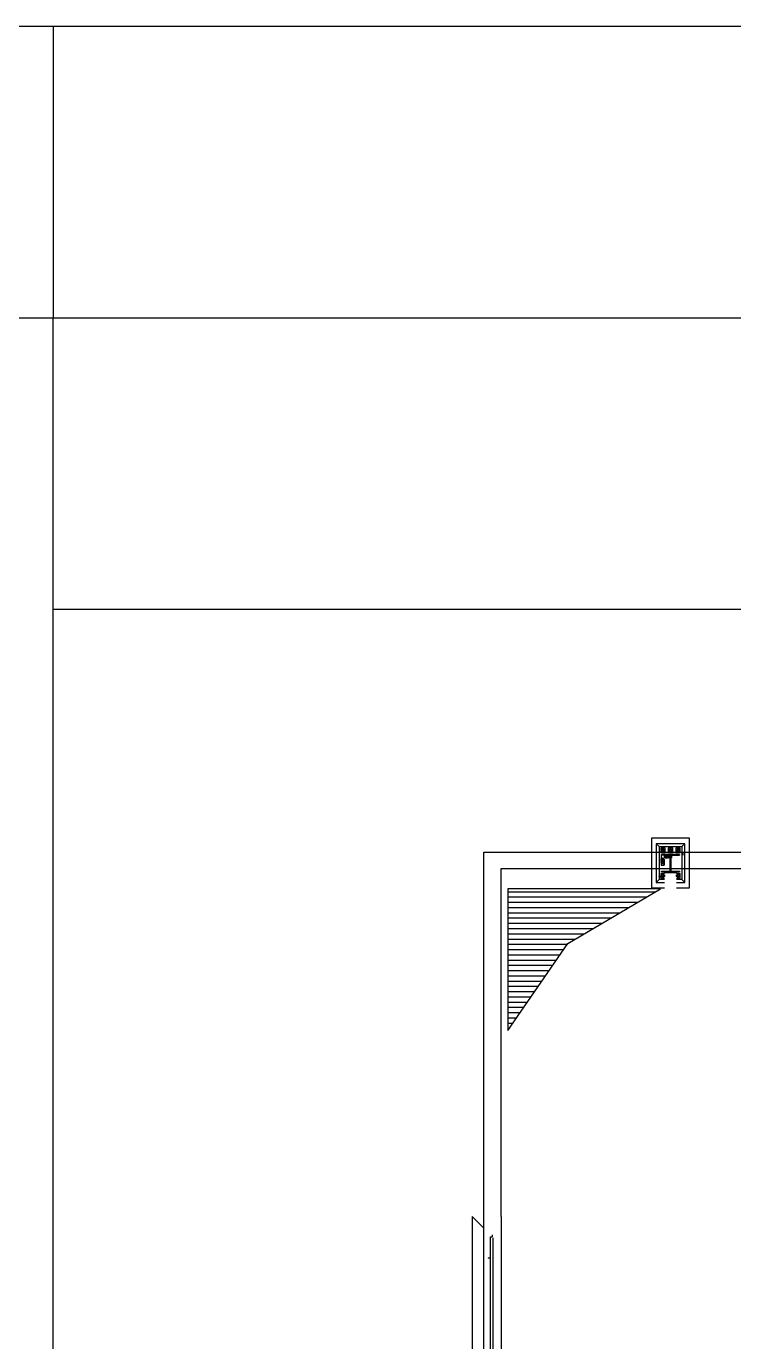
# Model space of a CAD drawing. Header units: metres. Extents: x 0 to 63075, y 0 to 44550.
# Drawn here: x 49131 to 50951, y 41167 to 44550 of the extents above; entities that cross this region are included whole.
import ezdxf
from ezdxf.enums import TextEntityAlignment as Align

# ---------------------------------------------------------------- set-up
doc = ezdxf.new("R2010")
doc.units = ezdxf.units.M
doc.header["$LTSCALE"] = 75
for name, color, linetype in [('FRL2', 2, 'Continuous'), ('FRL6', 6, 'Continuous'), ('FRL7', 7, 'Continuous'), ('FRR120', 5, 'Continuous'), ('FRR140', 5, 'Continuous'), ('FRR175', 1, 'Continuous'), ('FRR80', 3, 'Continuous'), ('GSB', 7, 'Continuous'), ('ML6', 1, 'Continuous'), ('SL1', 8, 'Continuous'), ('SL5', 5, 'Continuous')]:
    doc.layers.add(name, color=color, linetype=linetype)
doc.styles.add('R120', font='simplex.shx', dxfattribs={"height": 3})
doc.styles.add('R140', font='simplex.shx', dxfattribs={"height": 3.5})
doc.styles.add('R80', font='simplex.shx', dxfattribs={"height": 2})

# ---------------------------------------------------------------- blocks, each defined once
blk = doc.blocks.new('A1')
at = {"layer": 'FRL2'}
blk.add_line((656, 594), (656, 584), dxfattribs=at)
at = {"layer": 'FRL6', "linetype": 'Continuous'}
blk.add_line((25, 584), (831, 584), dxfattribs=at)
at = {"layer": 'FRL7', "linetype": 'Continuous'}
blk.add_line((0, 594), (841, 594), dxfattribs=at)
at = {"layer": 'FRR120', "style": 'R120'}
for tag, p in [('FASE_DO_PROJETO', (659, 46.294)), ('ÁREA_E/OU_SUBÁREA', (659, 40.794)), ('TÍTULO_DO_DESENHO', (659, 35.294)), ('SUBTÍTULO_1_DO_DESENHO', (659, 29.794)), ('SUBTÍTULO_2_DO_DESENHO', (659, 24.294))]:
    blk.add_attdef(tag, p, '', height=3, dxfattribs=at)
at = {"layer": 'FRR140', "style": 'R140', "width": 0.91}
for tag, p in [('NÚMERO_DA_CONTRATADA', (687.723, 12.595)), ('NUMERO_VALE', (752.889, 12.595))]:
    blk.add_attdef(tag, p, '', height=3.5, dxfattribs=at)
for tag, p in [('REVISÃO', (823.5, 14.679)), ('ESCALA', (671, 14.345))]:
    blk.add_attdef(tag, text='', height=3.5, dxfattribs=at).set_placement(p, align=Align.MIDDLE)
at = {"layer": 'FRR175', "style": 'R120'}
for tag, p in [('CLASSIFICAÇÃO', (811.833, 67.733)), ('PROJETO', (716.31, 53.588)), ('N_PROJ_SE', (793.5, 53.588)), ('N_CONTRATO', (796.971, 47.297))]:
    blk.add_attdef(tag, text='', height=3, dxfattribs=at).set_placement(p, align=Align.MIDDLE_CENTER)
at = {"layer": 'FRR80', "style": 'R80'}
for p in [(492.606, 76.082), (492.606, 70.382), (492.606, 64.682), (492.606, 58.982), (492.606, 53.282), (492.606, 47.582), (492.606, 41.882), (492.606, 36.182)]:
    blk.add_attdef('DESCRIÇÃO_DA_REVISÃO', p, '', height=2, dxfattribs=at)
for tag, p in [('8A_REV', (476, 77.068)), ('EMIS.', (486, 77.068)), ('PROJ.', (585, 77.068)), ('DES.', (597, 77.068)), ('VER.', (609, 77.068)), ('APR.', (621, 77.068)), ('AUT.', (633.013, 77.068)), ('7A_REV', (476, 71.368)), ('EMIS.', (486, 71.368)), ('PROJ.', (585, 71.368)), ('DES.', (597, 71.368)), ('VER.', (609, 71.368)), ('APR.', (621, 71.368)), ('AUT.', (633.013, 71.368)), ('6A_REV', (476, 65.668)), ('EMIS.', (486, 65.668)), ('PROJ.', (585, 65.668)), ('DES.', (597, 65.668)), ('VER.', (609, 65.668)), ('APR.', (621, 65.668)), ('AUT.', (633.013, 65.668)), ('5A_REV', (476, 59.968)), ('EMIS.', (486, 59.968)), ('PROJ.', (585, 59.968)), ('DES.', (597, 59.968)), ('VER.', (609, 59.968)), ('APR.', (621, 59.968)), ('AUT.', (633.013, 59.968)), ('4A_REV', (476, 54.268)), ('EMIS.', (486, 54.268)), ('PROJ.', (585, 54.268)), ('DES.', (597, 54.268)), ('VER.', (609, 54.268)), ('APR.', (621, 54.268)), ('AUT.', (633.013, 54.268)), ('3A_REV', (476, 48.568)), ('EMIS.', (486, 48.568)), ('PROJ.', (585, 48.568)), ('DES.', (597, 48.568)), ('VER.', (609, 48.568)), ('APR.', (621, 48.568)), ('AUT.', (633.013, 48.568)), ('2A_REV', (476, 42.868)), ('EMIS.', (486, 42.868)), ('PROJ.', (585, 42.868)), ('DES.', (597, 42.868)), ('VER.', (609, 42.868)), ('APR.', (621, 42.868)), ('AUT.', (633.013, 42.868)), ('1a_REV', (476, 37.168)), ('EMIS.', (486, 37.168)), ('PROJ.', (585, 37.168)), ('DES.', (597, 37.168)), ('VER.', (609, 37.168)), ('APR.', (621, 37.168)), ('AUT.', (633.013, 37.168))]:
    blk.add_attdef(tag, text='', height=2, dxfattribs=at).set_placement(p, align=Align.MIDDLE)
at = {"layer": 'FRR80', "style": 'R80', "width": 0.85}
for p in [(648, 77.068), (648, 71.368), (648, 65.668), (648, 59.968), (648, 54.268), (648, 48.568), (648, 42.868), (648, 37.168)]:
    blk.add_attdef('DATA', text='', height=2, dxfattribs=at).set_placement(p, align=Align.MIDDLE)
blk = doc.blocks.new('A$C6bae614f')
at = {"layer": 'SL1'}
h = blk.add_hatch(dxfattribs=at)
h.set_pattern_fill('_USER', color=256, scale=90, angle=-0.0019, style=0, pattern_type=0)
h.set_pattern_definition([(359.99813, (326132.11, -12182.63), (0.00294, 90), [])])
h.paths.add_polyline_path([(350614, 55781), (352198, 56716), (349587, 56716), (349587, 54287)])
for p, q in [((352046, 57580), (352045, 56730)), ((352696, 57580), (352046, 57580)), ((352176, 57437), (352126, 57487)), ((352126, 57487), (352126, 56822)), ((352616, 57487), (352126, 57487)), ((352616, 57487), (352566, 57437)), ((352616, 56822), (352616, 57487)), ((352695, 56730), (352696, 57580)), ((349171, 51104), (349171, 57340)), ((349171, 57340), (379581, 57340)), ((352176, 57437), (352176, 56872)), ((352176, 57437), (352566, 57437)), ((352203, 57410), (352203, 57335)), ((352278, 57410), (352203, 57410)), ((352203, 57335), (352278, 57335)), ((352212, 57218), (352213, 57228)), ((352212, 57216), (352213, 57225)), ((352212, 57218), (352212, 57216)), ((352212, 57209), (352213, 57217)), ((352212, 57216), (352212, 57197)), ((352213, 57228), (352219, 57236)), ((352213, 57225), (352219, 57233)), ((352213, 57225), (352213, 57228)), ((352213, 57225), (352213, 57204)), ((352213, 57217), (352219, 57224)), ((352215, 57387), (352241, 57402)), ((352215, 57358), (352215, 57387)), ((352241, 57343), (352215, 57358)), ((352218, 57304), (352524, 57304)), ((352218, 57234), (352218, 57304)), ((352524, 57304), (352218, 57304)), ((352349, 57293), (352218, 57293)), ((352350, 57293), (352218, 57293)), ((352219, 57236), (352227, 57241)), ((352219, 57233), (352227, 57238)), ((352219, 57233), (352219, 57236)), ((352219, 57233), (352219, 57210)), ((352219, 57224), (352227, 57229)), ((352219, 57210), (352227, 57214)), ((352226, 57380), (352224, 57372)), ((352224, 57372), (352226, 57365)), ((352230, 57385), (352226, 57380)), ((352226, 57365), (352230, 57359)), ((352227, 57241), (352236, 57243)), ((352227, 57238), (352227, 57241)), ((352227, 57238), (352236, 57240)), ((352227, 57214), (352227, 57238)), ((352227, 57229), (352236, 57231)), ((352227, 57214), (352236, 57216)), ((352227, 57195), (352227, 57214)), ((352237, 57389), (352230, 57385)), ((352230, 57359), (352237, 57356)), ((352236, 57240), (352236, 57243)), ((352236, 57243), (352245, 57241)), ((352236, 57240), (352245, 57238)), ((352236, 57240), (352236, 57216)), ((352236, 57231), (352245, 57229)), ((352236, 57216), (352236, 57196)), ((352236, 57216), (352245, 57214)), ((352244, 57389), (352237, 57389)), ((352237, 57356), (352244, 57356)), ((352241, 57402), (352266, 57387)), ((352266, 57358), (352241, 57343)), ((352251, 57385), (352244, 57389)), ((352244, 57356), (352251, 57359)), ((352245, 57241), (352253, 57236)), ((352245, 57238), (352245, 57241)), ((352245, 57238), (352245, 57214)), ((352245, 57238), (352253, 57233)), ((352245, 57229), (352253, 57224)), ((352245, 57214), (352245, 57195)), ((352245, 57214), (352253, 57210)), ((352256, 57380), (352251, 57385)), ((352251, 57359), (352256, 57365)), ((352253, 57233), (352253, 57236)), ((352253, 57236), (352259, 57228)), ((352253, 57233), (352259, 57225)), ((352253, 57233), (352253, 57210)), ((352253, 57224), (352259, 57217)), ((352257, 57372), (352256, 57380)), ((352256, 57365), (352257, 57372)), ((352259, 57228), (352260, 57218)), ((352259, 57225), (352259, 57228)), ((352259, 57225), (352260, 57216)), ((352259, 57225), (352259, 57204)), ((352259, 57217), (352260, 57209)), ((352260, 57216), (352260, 57218)), ((352260, 57216), (352260, 57197)), ((352263, 57278), (352262, 57268)), ((352265, 57268), (352262, 57268)), ((352262, 57268), (352263, 57259)), ((352269, 57286), (352263, 57278)), ((352263, 57278), (352359, 57278)), ((352263, 57259), (352269, 57251)), ((352359, 57259), (352263, 57259)), ((352267, 57278), (352265, 57268)), ((352358, 57268), (352265, 57268)), ((352265, 57268), (352267, 57259)), ((352266, 57387), (352266, 57358)), ((352272, 57286), (352267, 57278)), ((352267, 57259), (352272, 57251)), ((352277, 57291), (352269, 57286)), ((352360, 57286), (352269, 57286)), ((352360, 57251), (352269, 57251)), ((352269, 57251), (352277, 57246)), ((352279, 57291), (352272, 57286)), ((352272, 57251), (352279, 57246)), ((352276, 57278), (352274, 57268)), ((352274, 57268), (352276, 57259)), ((352280, 57286), (352276, 57278)), ((352276, 57259), (352280, 57251)), ((352286, 57293), (352277, 57291)), ((352362, 57291), (352277, 57291)), ((352277, 57246), (352286, 57244)), ((352362, 57246), (352277, 57246)), ((352278, 57335), (352278, 57410)), ((352289, 57293), (352279, 57291)), ((352279, 57246), (352289, 57244)), ((352288, 57291), (352280, 57286)), ((352280, 57251), (352288, 57246)), ((352364, 57293), (352286, 57293)), ((352364, 57244), (352286, 57244)), ((352296, 57293), (352288, 57291)), ((352288, 57246), (352296, 57244)), ((352290, 57278), (352289, 57268)), ((352289, 57268), (352290, 57259)), ((352294, 57286), (352290, 57278)), ((352290, 57259), (352294, 57251)), ((352301, 57291), (352294, 57286)), ((352294, 57251), (352301, 57246)), ((352308, 57293), (352301, 57291)), ((352301, 57246), (352308, 57244)), ((352310, 57278), (352308, 57268)), ((352308, 57268), (352310, 57259)), ((352313, 57286), (352310, 57278)), ((352310, 57259), (352313, 57251)), ((352318, 57291), (352313, 57286)), ((352313, 57251), (352318, 57246)), ((352324, 57293), (352318, 57291)), ((352318, 57246), (352324, 57244)), ((352333, 57278), (352332, 57268)), ((352332, 57268), (352333, 57259)), ((352333, 57410), (352333, 57335)), ((352408, 57410), (352333, 57410)), ((352333, 57335), (352408, 57335)), ((352335, 57286), (352333, 57278)), ((352333, 57259), (352335, 57251)), ((352339, 57291), (352335, 57286)), ((352335, 57251), (352339, 57246)), ((352343, 57293), (352339, 57291)), ((352339, 57246), (352343, 57244)), ((352345, 57387), (352371, 57402)), ((352345, 57358), (352345, 57387)), ((352371, 57343), (352345, 57358)), ((352351, 57293), (352350, 57293)), ((352356, 57380), (352354, 57372)), ((352354, 57372), (352356, 57365)), ((352360, 57385), (352356, 57380)), ((352356, 57365), (352360, 57359)), ((352359, 57278), (352358, 57268)), ((352386, 57268), (352358, 57268)), ((352358, 57268), (352359, 57259)), ((352360, 57286), (352359, 57278)), ((352359, 57278), (352386, 57278)), ((352359, 57259), (352386, 57259)), ((352359, 57259), (352360, 57251)), ((352367, 57389), (352360, 57385)), ((352360, 57359), (352367, 57356)), ((352362, 57291), (352360, 57286)), ((352360, 57286), (352386, 57286)), ((352360, 57251), (352362, 57246)), ((352360, 57251), (352386, 57251)), ((352364, 57293), (352362, 57291)), ((352362, 57291), (352386, 57291)), ((352362, 57246), (352364, 57244)), ((352362, 57246), (352386, 57246)), ((352364, 57293), (352386, 57293)), ((352364, 57244), (352386, 57244)), ((352365, 57032), (352365, 57277)), ((352374, 57389), (352367, 57389)), ((352367, 57356), (352374, 57356)), ((352371, 57402), (352396, 57387)), ((352396, 57358), (352371, 57343)), ((352381, 57385), (352374, 57389)), ((352374, 57356), (352381, 57359)), ((352376, 57277), (352376, 57032)), ((352386, 57380), (352381, 57385)), ((352381, 57359), (352386, 57365)), ((352387, 57372), (352386, 57380)), ((352386, 57365), (352387, 57372)), ((352386, 57293), (352386, 57291)), ((352386, 57291), (352386, 57286)), ((352386, 57286), (352386, 57278)), ((352386, 57278), (352386, 57268)), ((352386, 57268), (352386, 57259)), ((352386, 57259), (352386, 57251)), ((352386, 57251), (352386, 57246)), ((352386, 57246), (352386, 57244)), ((352390, 57293), (352391, 57293)), ((352391, 57293), (352524, 57293)), ((352524, 57293), (352392, 57293)), ((352396, 57387), (352396, 57358)), ((352408, 57335), (352408, 57410)), ((352463, 57410), (352463, 57335)), ((352538, 57410), (352463, 57410)), ((352463, 57335), (352538, 57335)), ((352475, 57387), (352501, 57402)), ((352475, 57358), (352475, 57387)), ((352501, 57343), (352475, 57358)), ((352486, 57380), (352484, 57372)), ((352484, 57372), (352486, 57365)), ((352490, 57385), (352486, 57380)), ((352486, 57365), (352490, 57359)), ((352497, 57389), (352490, 57385)), ((352490, 57359), (352497, 57356)), ((352504, 57389), (352497, 57389)), ((352497, 57356), (352504, 57356)), ((352501, 57402), (352526, 57387)), ((352526, 57358), (352501, 57343)), ((352511, 57385), (352504, 57389)), ((352504, 57356), (352511, 57359)), ((352516, 57380), (352511, 57385)), ((352511, 57359), (352516, 57365)), ((352517, 57372), (352516, 57380)), ((352516, 57365), (352517, 57372)), ((352524, 57304), (352524, 57293)), ((352526, 57387), (352526, 57358)), ((352538, 57335), (352538, 57410)), ((352566, 57437), (352566, 56872)), ((352580, 57332), (352580, 57293)), ((352586, 57332), (352580, 57332)), ((352586, 57293), (352586, 57332)), ((349471, 51104), (349471, 57064)), ((349471, 57064), (379300, 57064)), ((352212, 57197), (352213, 57204)), ((352212, 57197), (352212, 57181)), ((352212, 57181), (352213, 57187)), ((352212, 57181), (352212, 57162)), ((352212, 57162), (352213, 57166)), ((352212, 57162), (352212, 57141)), ((352212, 57141), (352213, 57143)), ((352212, 57141), (352212, 57118)), ((352212, 57118), (352213, 57118)), ((352213, 57204), (352219, 57210)), ((352213, 57204), (352213, 57187)), ((352213, 57187), (352219, 57192)), ((352213, 57187), (352213, 57166)), ((352213, 57166), (352219, 57169)), ((352213, 57166), (352213, 57143)), ((352213, 57143), (352219, 57145)), ((352213, 57118), (352219, 57118)), ((352218, 57016), (352349, 57016)), ((352218, 57005), (352218, 57016)), ((352524, 57005), (352218, 57005)), ((352219, 57210), (352219, 57192)), ((352219, 57192), (352227, 57195)), ((352219, 57192), (352219, 57169)), ((352219, 57169), (352227, 57172)), ((352219, 57169), (352219, 57145)), ((352219, 57145), (352227, 57146)), ((352219, 57118), (352227, 57118)), ((352227, 57195), (352236, 57196)), ((352227, 57172), (352227, 57195)), ((352227, 57172), (352236, 57172)), ((352227, 57146), (352227, 57172)), ((352227, 57146), (352236, 57146)), ((352227, 57118), (352236, 57118)), ((352236, 57196), (352245, 57195)), ((352236, 57196), (352236, 57172)), ((352236, 57172), (352245, 57172)), ((352236, 57172), (352236, 57146)), ((352236, 57146), (352245, 57146)), ((352236, 57118), (352245, 57118)), ((352245, 57195), (352245, 57172)), ((352245, 57195), (352253, 57192)), ((352245, 57172), (352245, 57146)), ((352245, 57172), (352253, 57169)), ((352245, 57146), (352253, 57145)), ((352245, 57118), (352253, 57118)), ((352253, 57210), (352259, 57204)), ((352253, 57210), (352253, 57192)), ((352253, 57192), (352259, 57187)), ((352253, 57192), (352253, 57169)), ((352253, 57169), (352259, 57166)), ((352253, 57169), (352253, 57145)), ((352253, 57145), (352259, 57143)), ((352253, 57118), (352259, 57118)), ((352259, 57204), (352259, 57187)), ((352259, 57204), (352260, 57197)), ((352259, 57187), (352260, 57181)), ((352259, 57187), (352259, 57166)), ((352259, 57166), (352260, 57162)), ((352259, 57166), (352259, 57143)), ((352259, 57143), (352260, 57141)), ((352259, 57143), (352259, 57118)), ((352259, 57118), (352260, 57118)), ((352260, 57197), (352260, 57181)), ((352260, 57181), (352260, 57162)), ((352260, 57162), (352260, 57141)), ((352260, 57141), (352260, 57118)), ((352260, 57016), (352266, 57016)), ((352260, 57005), (352266, 57005)), ((352266, 56989), (352266, 57005)), ((352266, 56989), (352266, 56989)), ((352270, 56986), (352270, 57005)), ((352392, 57016), (352524, 57016)), ((352472, 57005), (352472, 56986)), ((352524, 57016), (352524, 57005)), ((352176, 56872), (352126, 56822)), ((352126, 56822), (352269, 56822)), ((352173, 56925), (352173, 56918)), ((352212, 56925), (352173, 56925)), ((352173, 56918), (352212, 56918)), ((352269, 56872), (352176, 56872)), ((352203, 56975), (352203, 56900)), ((352269, 56975), (352203, 56975)), ((352203, 56900), (352269, 56900)), ((352215, 56952), (352241, 56967)), ((352215, 56923), (352215, 56952)), ((352241, 56908), (352215, 56923)), ((352225, 56945), (352224, 56937)), ((352224, 56937), (352225, 56930)), ((352230, 56950), (352225, 56945)), ((352225, 56930), (352230, 56924)), ((352237, 56954), (352230, 56950)), ((352230, 56924), (352237, 56921)), ((352244, 56954), (352237, 56954)), ((352237, 56921), (352244, 56921)), ((352241, 56967), (352266, 56952)), ((352266, 56923), (352241, 56908)), ((352251, 56950), (352244, 56954)), ((352244, 56921), (352251, 56924)), ((352256, 56945), (352251, 56950)), ((352251, 56924), (352256, 56930)), ((352257, 56937), (352256, 56945)), ((352256, 56930), (352257, 56937)), ((352266, 56952), (352266, 56923)), ((352472, 56986), (352270, 56986)), ((352538, 56975), (352472, 56975)), ((352472, 56900), (352538, 56900)), ((352566, 56872), (352472, 56872)), ((352472, 56822), (352616, 56822)), ((352475, 56952), (352501, 56967)), ((352475, 56923), (352475, 56952)), ((352501, 56908), (352475, 56923)), ((352485, 56945), (352484, 56937)), ((352484, 56937), (352485, 56930)), ((352490, 56950), (352485, 56945)), ((352485, 56930), (352490, 56924)), ((352497, 56954), (352490, 56950)), ((352490, 56924), (352497, 56921)), ((352504, 56954), (352497, 56954)), ((352497, 56921), (352504, 56921)), ((352501, 56967), (352526, 56952)), ((352526, 56923), (352501, 56908)), ((352511, 56950), (352504, 56954)), ((352504, 56921), (352511, 56924)), ((352516, 56945), (352511, 56950)), ((352511, 56924), (352516, 56930)), ((352517, 56937), (352516, 56945)), ((352516, 56930), (352517, 56937)), ((352526, 56952), (352526, 56923)), ((352538, 56900), (352538, 56975)), ((352616, 56822), (352566, 56872)), ((352045, 56730), (352269, 56730)), ((352472, 56730), (352695, 56730)), ((348972, 51104), (348971, 33712)), ((349171, 50905), (348972, 51104)), ((349170, 26821), (349171, 51104)), ((349471, 51104), (349470, 26821)), ((349286, 26911), (349287, 50755)), ((349287, 50755), (349319, 50755)), ((349314, 50787), (349314, 50755)), ((349314, 50763), (349314, 50763)), ((349314, 50763), (349314, 50757)), ((349314, 50757), (349314, 50757)), ((349334, 26911), (349335, 50739)), ((349247, 50394), (349247, 50397)), ((349247, 50397), (349287, 50397)), ((349287, 50391), (349250, 50391))]:
    blk.add_line(p, q, dxfattribs=at)
blk.add_lwpolyline([(350614, 55781), (352198, 56716), (349587, 56716), (349587, 54287)], close=True, dxfattribs=at)
for centre in [(352241, 57372), (352371, 57372), (352501, 57372), (352241, 56937), (352501, 56937)]:
    blk.add_circle(centre, 16, dxfattribs=at)
for centre, radius, start, end in [((352349, 57277), 16, 359.9961, 89.9981), ((352349, 57277), 16, 74.2573, 89.9981), ((352392, 57277), 16, 89.9981, 179.9961), ((352392, 57277), 16, 89.9981, 105.7389), ((352349, 57032), 16, 269.9981, 359.9961), ((352392, 57032), 16, 179.9961, 269.9981), ((349250, 50394), 3.17, 179.9981, 269.9981)]:
    blk.add_arc(centre, radius, start, end, dxfattribs=at)
blk = doc.blocks.new('zw$15D4')
at = {"layer": 'SL5', "color": 5}
for p, q in [((0, 11.7), (0, 13463.9)), ((21875, 12213.9), (0, 12213.9))]:
    blk.add_line(p, q, dxfattribs=at)
at = {"layer": 'ML6', "xscale": 0.2502808837766805, "yscale": 0.2502808837766805, "zscale": 0.2502808837766805}
blk.add_blockref('A$C6bae614f', (-85544.7, -3177.3), dxfattribs=at)

msp = doc.modelspace()

# ---------------------------------------------------------------- block references
at = {"xscale": 74.99999999999915, "yscale": 74.99999999999915, "zscale": 74.99999999999915}
msp.add_blockref('A1', (0, 0), dxfattribs=at)
at = {"layer": 'GSB', "xscale": 0.6000000000000068, "yscale": 0.6000000000000068, "zscale": 0.6000000000000068}
msp.add_blockref('zw$15D4', (49200, 35721.6), dxfattribs=at)

doc.saveas('drawing.dxf')
